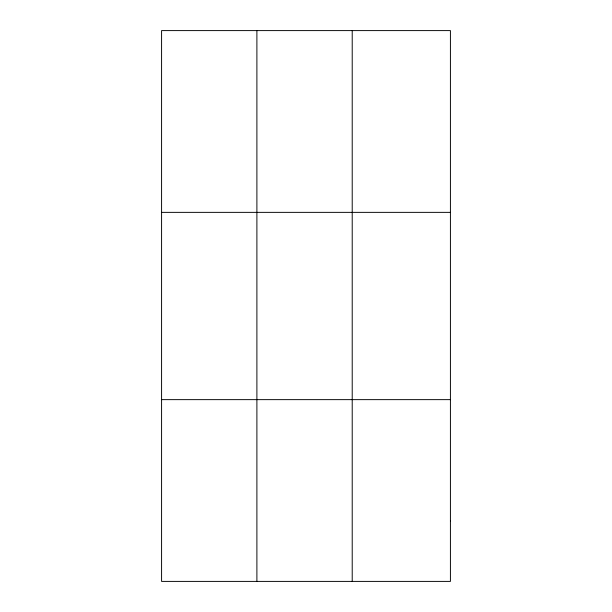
<?xml version="1.0" encoding="UTF-8"?>
<svg xmlns="http://www.w3.org/2000/svg" width="612" height="612" viewBox="0 0 612 612"><rect width="100%" height="100%" fill="white"/><g stroke="black" fill="none" stroke-linecap="round" stroke-linejoin="round"><path stroke-width="0.92" d="M256.895 30.6L256.895 581.4M352.214 30.6L352.214 581.4M161.583 212.364L450.417 212.364M161.583 399.636L450.417 399.636M450.417 520.812L450.417 581.4L161.583 581.4L161.583 30.6L450.417 30.6L450.417 520.812"/></g></svg>
